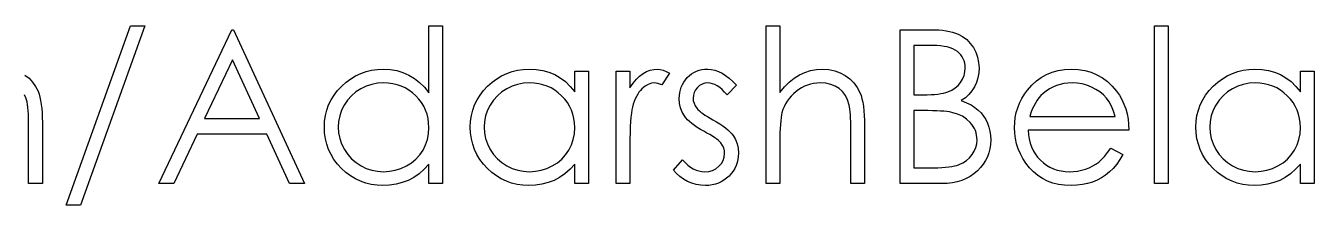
# Model space of a CAD drawing. Header units: millimetres. Extents: x -53 to 240, y 0 to 133.
# Drawn here: x 110.25 to 139.57, y 81 to 85.08 of the extents above; entities that cross this region are included whole.
import ezdxf

# ---------------------------------------------------------------- set-up
doc = ezdxf.new("R2010")
doc.units = ezdxf.units.MM

msp = doc.modelspace()

# ---------------------------------------------------------------- linework, layer by layer
at = {"color": 7, "linetype": 'Continuous', "flags": 128}
for points in [[(112.963, 85.081), (111.499, 80.997), (111.499, 80.997), (111.168, 80.997), (111.168, 80.997), (112.632, 85.081), (112.632, 85.081), (112.963, 85.081)], [(119.739, 85.081), (119.739, 81.491), (119.739, 81.491), (119.425, 81.491), (119.425, 81.491), (119.425, 81.933), (119.425, 81.933), (119.316, 81.816), (119.202, 81.715), (119.08, 81.63), (118.952, 81.563), (118.818, 81.512), (118.679, 81.476), (118.532, 81.453), (118.38, 81.446), (118.38, 81.446), (118.245, 81.452), (118.114, 81.471), (117.989, 81.501), (117.868, 81.543), (117.753, 81.598), (117.642, 81.664), (117.537, 81.743), (117.437, 81.834), (117.345, 81.933), (117.266, 82.038), (117.199, 82.148), (117.144, 82.264), (117.101, 82.384), (117.071, 82.51), (117.053, 82.641), (117.047, 82.777), (117.047, 82.777), (117.053, 82.91), (117.071, 83.039), (117.102, 83.162), (117.145, 83.282), (117.201, 83.395), (117.268, 83.504), (117.348, 83.608), (117.441, 83.707), (117.542, 83.798), (117.648, 83.876), (117.759, 83.943), (117.875, 83.997), (117.997, 84.04), (118.123, 84.07), (118.254, 84.087), (118.39, 84.094), (118.39, 84.094), (118.546, 84.085), (118.695, 84.06), (118.836, 84.017), (118.969, 83.958), (119.095, 83.882), (119.213, 83.79), (119.322, 83.68), (119.425, 83.554), (119.425, 83.554), (119.425, 85.081), (119.425, 85.081), (119.739, 85.081)], [(127.098, 85.081), (127.412, 85.081), (127.412, 85.081), (127.412, 83.566), (127.412, 83.566), (127.516, 83.69), (127.625, 83.797), (127.739, 83.888), (127.858, 83.962), (127.982, 84.019), (128.112, 84.061), (128.246, 84.085), (128.385, 84.094), (128.385, 84.094), (128.527, 84.084), (128.66, 84.058), (128.785, 84.012), (128.901, 83.949), (129.006, 83.871), (129.097, 83.78), (129.173, 83.676), (129.234, 83.561), (129.259, 83.495), (129.281, 83.421), (129.299, 83.339), (129.315, 83.248), (129.326, 83.148), (129.334, 83.04), (129.34, 82.923), (129.341, 82.797), (129.341, 82.797), (129.341, 81.491), (129.341, 81.491), (129.027, 81.491), (129.027, 81.491), (129.027, 82.694), (129.027, 82.694), (129.027, 82.799), (129.025, 82.894), (129.022, 82.98), (129.018, 83.058), (129.013, 83.126), (129.007, 83.185), (128.999, 83.235), (128.991, 83.276), (128.991, 83.276), (128.953, 83.394), (128.903, 83.496), (128.839, 83.582), (128.763, 83.653), (128.674, 83.709), (128.572, 83.748), (128.457, 83.772), (128.33, 83.779), (128.33, 83.779), (128.254, 83.777), (128.18, 83.768), (128.108, 83.752), (128.039, 83.731), (127.971, 83.703), (127.906, 83.67), (127.842, 83.63), (127.78, 83.585), (127.722, 83.534), (127.669, 83.481), (127.622, 83.425), (127.579, 83.366), (127.542, 83.305), (127.509, 83.24), (127.482, 83.172), (127.46, 83.102), (127.46, 83.102), (127.449, 83.051), (127.439, 82.99), (127.431, 82.919), (127.424, 82.838), (127.419, 82.747), (127.415, 82.646), (127.413, 82.536), (127.412, 82.416), (127.412, 82.416), (127.412, 81.491), (127.412, 81.491), (127.098, 81.491), (127.098, 81.491), (127.098, 85.081)], [(135.937, 85.081), (136.252, 85.081), (136.252, 85.081), (136.252, 81.491), (136.252, 81.491), (135.938, 81.491), (135.938, 81.491), (135.938, 85.081)], [(114.982, 84.991), (116.598, 81.491), (116.598, 81.491), (116.256, 81.491), (116.256, 81.491), (115.739, 82.613), (115.739, 82.613), (114.152, 82.613), (114.152, 82.613), (113.62, 81.491), (113.62, 81.491), (113.277, 81.491), (113.277, 81.491), (114.938, 84.991), (114.938, 84.991), (114.982, 84.991)], [(130.149, 84.991), (130.832, 84.991), (130.832, 84.991), (130.932, 84.99), (131.026, 84.985), (131.115, 84.977), (131.197, 84.966), (131.273, 84.952), (131.343, 84.935), (131.408, 84.915), (131.466, 84.891), (131.571, 84.834), (131.664, 84.765), (131.746, 84.68), (131.816, 84.584), (131.872, 84.477), (131.912, 84.366), (131.936, 84.247), (131.944, 84.124), (131.944, 84.124), (131.938, 84.008), (131.918, 83.898), (131.886, 83.793), (131.841, 83.693), (131.783, 83.601), (131.715, 83.518), (131.633, 83.444), (131.539, 83.379), (131.539, 83.379), (131.658, 83.331), (131.762, 83.28), (131.851, 83.223), (131.926, 83.163), (131.991, 83.098), (132.047, 83.027), (132.096, 82.949), (132.137, 82.864), (132.17, 82.775), (132.194, 82.682), (132.208, 82.585), (132.213, 82.484), (132.213, 82.484), (132.208, 82.382), (132.194, 82.284), (132.17, 82.19), (132.137, 82.1), (132.095, 82.014), (132.042, 81.931), (131.98, 81.853), (131.91, 81.779), (131.83, 81.712), (131.745, 81.653), (131.653, 81.604), (131.555, 81.563), (131.45, 81.532), (131.338, 81.509), (131.22, 81.495), (131.096, 81.491), (131.096, 81.491), (130.149, 81.491), (130.149, 81.491), (130.149, 84.991)], [(130.463, 84.632), (130.463, 83.51), (130.463, 83.51), (130.674, 83.51), (130.674, 83.51), (130.767, 83.512), (130.853, 83.514), (130.933, 83.52), (131.007, 83.527), (131.074, 83.537), (131.135, 83.549), (131.19, 83.562), (131.238, 83.578), (131.323, 83.617), (131.4, 83.666), (131.467, 83.724), (131.524, 83.792), (131.57, 83.867), (131.603, 83.947), (131.624, 84.03), (131.63, 84.117), (131.63, 84.117), (131.627, 84.176), (131.619, 84.231), (131.605, 84.283), (131.586, 84.332), (131.56, 84.377), (131.53, 84.42), (131.494, 84.459), (131.452, 84.495), (131.405, 84.527), (131.351, 84.555), (131.291, 84.578), (131.223, 84.598), (131.15, 84.612), (131.07, 84.624), (130.983, 84.63), (130.889, 84.632), (130.889, 84.632), (130.463, 84.632)], [(114.956, 84.309), (114.323, 82.972), (114.323, 82.972), (115.573, 82.972), (115.573, 82.972), (114.956, 84.309)], [(110.231, 83.96), (110.326, 83.887), (110.408, 83.801), (110.476, 83.702), (110.532, 83.589), (110.555, 83.526), (110.574, 83.456), (110.591, 83.378), (110.605, 83.292), (110.616, 83.2), (110.624, 83.099), (110.628, 82.991), (110.63, 82.876), (110.63, 82.876), (110.63, 81.491), (110.63, 81.491), (110.316, 81.491), (110.316, 81.491), (110.316, 82.878), (110.316, 82.878), (110.315, 82.976), (110.312, 83.066), (110.307, 83.148), (110.301, 83.223), (110.293, 83.289), (110.282, 83.347), (110.27, 83.397), (110.256, 83.439), (110.221, 83.512)], [(123.059, 84.049), (123.059, 81.491), (123.059, 81.491), (122.745, 81.491), (122.745, 81.491), (122.745, 81.933), (122.745, 81.933), (122.637, 81.816), (122.522, 81.715), (122.4, 81.63), (122.273, 81.563), (122.139, 81.512), (121.999, 81.476), (121.853, 81.453), (121.701, 81.446), (121.701, 81.446), (121.565, 81.452), (121.435, 81.471), (121.309, 81.501), (121.189, 81.543), (121.074, 81.598), (120.963, 81.664), (120.858, 81.743), (120.758, 81.834), (120.666, 81.933), (120.586, 82.038), (120.52, 82.148), (120.465, 82.264), (120.422, 82.384), (120.392, 82.51), (120.373, 82.641), (120.367, 82.777), (120.367, 82.777), (120.373, 82.91), (120.392, 83.039), (120.422, 83.162), (120.466, 83.282), (120.521, 83.395), (120.589, 83.504), (120.669, 83.608), (120.761, 83.707), (120.862, 83.798), (120.969, 83.876), (121.079, 83.943), (121.196, 83.997), (121.317, 84.04), (121.443, 84.07), (121.574, 84.087), (121.71, 84.094), (121.71, 84.094), (121.867, 84.086), (122.015, 84.063), (122.156, 84.023), (122.29, 83.969), (122.415, 83.899), (122.534, 83.809), (122.643, 83.702), (122.745, 83.575), (122.745, 83.575), (122.745, 84.049), (122.745, 84.049), (123.059, 84.049)], [(123.688, 84.049), (124.002, 84.049), (124.002, 84.049), (124.002, 83.672), (124.002, 83.672), (124.073, 83.776), (124.147, 83.864), (124.222, 83.936), (124.299, 83.994), (124.378, 84.037), (124.459, 84.069), (124.542, 84.087), (124.626, 84.094), (124.626, 84.094), (124.691, 84.088), (124.758, 84.072), (124.828, 84.044), (124.899, 84.006), (124.899, 84.006), (124.727, 83.734), (124.727, 83.734), (124.681, 83.753), (124.639, 83.768), (124.6, 83.777), (124.566, 83.779), (124.566, 83.779), (124.491, 83.771), (124.417, 83.746), (124.345, 83.704), (124.273, 83.645), (124.239, 83.609), (124.206, 83.568), (124.177, 83.524), (124.149, 83.474), (124.123, 83.419), (124.099, 83.36), (124.077, 83.296), (124.058, 83.228), (124.058, 83.228), (124.044, 83.167), (124.033, 83.092), (124.023, 83.003), (124.016, 82.9), (124.009, 82.784), (124.005, 82.653), (124.002, 82.509), (124.002, 82.351), (124.002, 82.351), (124.002, 81.491), (124.002, 81.491), (123.688, 81.491), (123.688, 81.491), (123.688, 84.049)], [(126.425, 83.73), (126.212, 83.51), (126.212, 83.51), (126.156, 83.573), (126.099, 83.628), (126.043, 83.674), (125.989, 83.712), (125.933, 83.742), (125.879, 83.763), (125.824, 83.775), (125.77, 83.779), (125.77, 83.779), (125.704, 83.773), (125.643, 83.753), (125.586, 83.721), (125.535, 83.676), (125.492, 83.622), (125.462, 83.564), (125.444, 83.502), (125.438, 83.435), (125.438, 83.435), (125.443, 83.375), (125.459, 83.317), (125.487, 83.259), (125.525, 83.203), (125.525, 83.203), (125.549, 83.174), (125.58, 83.145), (125.616, 83.113), (125.659, 83.081), (125.708, 83.047), (125.763, 83.013), (125.823, 82.977), (125.89, 82.939), (125.89, 82.939), (125.971, 82.893), (126.045, 82.848), (126.113, 82.802), (126.174, 82.757), (126.228, 82.712), (126.276, 82.668), (126.317, 82.624), (126.35, 82.581), (126.35, 82.581), (126.402, 82.49), (126.44, 82.394), (126.462, 82.292), (126.47, 82.185), (126.47, 82.185), (126.466, 82.109), (126.456, 82.036), (126.439, 81.966), (126.416, 81.9), (126.385, 81.835), (126.349, 81.774), (126.306, 81.716), (126.255, 81.661), (126.2, 81.61), (126.141, 81.567), (126.08, 81.53), (126.015, 81.5), (125.946, 81.476), (125.874, 81.459), (125.799, 81.45), (125.72, 81.446), (125.72, 81.446), (125.614, 81.452), (125.511, 81.469), (125.41, 81.498), (125.311, 81.538), (125.218, 81.588), (125.133, 81.648), (125.057, 81.716), (124.989, 81.792), (124.989, 81.792), (125.197, 82.029), (125.197, 82.029), (125.257, 81.966), (125.318, 81.912), (125.381, 81.865), (125.443, 81.828), (125.507, 81.798), (125.572, 81.777), (125.637, 81.764), (125.704, 81.76), (125.704, 81.76), (125.794, 81.768), (125.878, 81.791), (125.954, 81.829), (126.024, 81.883), (126.081, 81.947), (126.123, 82.017), (126.147, 82.091), (126.156, 82.172), (126.156, 82.172), (126.15, 82.238), (126.134, 82.301), (126.107, 82.36), (126.069, 82.416), (126.069, 82.416), (126.045, 82.442), (126.013, 82.471), (125.975, 82.502), (125.93, 82.534), (125.878, 82.568), (125.819, 82.603), (125.754, 82.64), (125.682, 82.679), (125.682, 82.679), (125.604, 82.724), (125.532, 82.768), (125.468, 82.812), (125.409, 82.855), (125.357, 82.899), (125.312, 82.942), (125.273, 82.986), (125.241, 83.029), (125.241, 83.029), (125.189, 83.118), (125.153, 83.214), (125.13, 83.315), (125.123, 83.423), (125.123, 83.423), (125.126, 83.493), (125.135, 83.561), (125.149, 83.625), (125.169, 83.687), (125.195, 83.745), (125.227, 83.8), (125.264, 83.853), (125.306, 83.902), (125.354, 83.947), (125.405, 83.986), (125.458, 84.019), (125.514, 84.046), (125.574, 84.067), (125.636, 84.082), (125.701, 84.091), (125.77, 84.094), (125.77, 84.094), (125.851, 84.088), (125.933, 84.071), (126.015, 84.042), (126.097, 84.002), (126.178, 83.951), (126.26, 83.889), (126.343, 83.815), (126.425, 83.73)], [(134.941, 82.299), (135.22, 82.152), (135.22, 82.152), (135.151, 82.035), (135.077, 81.93), (134.999, 81.836), (134.915, 81.755), (134.826, 81.684), (134.732, 81.622), (134.631, 81.569), (134.526, 81.525), (134.415, 81.49), (134.296, 81.466), (134.171, 81.451), (134.038, 81.446), (134.038, 81.446), (133.891, 81.452), (133.752, 81.471), (133.622, 81.503), (133.499, 81.547), (133.385, 81.604), (133.28, 81.673), (133.181, 81.755), (133.092, 81.85), (133.012, 81.952), (132.943, 82.058), (132.885, 82.168), (132.837, 82.28), (132.799, 82.396), (132.773, 82.515), (132.757, 82.637), (132.752, 82.763), (132.752, 82.763), (132.757, 82.881), (132.77, 82.996), (132.793, 83.107), (132.825, 83.216), (132.867, 83.321), (132.917, 83.423), (132.977, 83.521), (133.046, 83.617), (133.046, 83.617), (133.144, 83.728), (133.249, 83.826), (133.362, 83.907), (133.483, 83.974), (133.612, 84.026), (133.749, 84.064), (133.893, 84.086), (134.046, 84.094), (134.046, 84.094), (134.203, 84.086), (134.352, 84.062), (134.493, 84.023), (134.626, 83.968), (134.751, 83.897), (134.867, 83.81), (134.976, 83.708), (135.076, 83.59), (135.076, 83.59), (135.14, 83.498), (135.196, 83.402), (135.243, 83.298), (135.282, 83.19), (135.313, 83.077), (135.335, 82.958), (135.349, 82.833), (135.354, 82.703), (135.354, 82.703), (133.066, 82.703), (133.066, 82.703), (133.072, 82.602), (133.086, 82.505), (133.109, 82.413), (133.139, 82.326), (133.177, 82.244), (133.224, 82.166), (133.278, 82.093), (133.341, 82.025), (133.409, 81.963), (133.482, 81.909), (133.558, 81.863), (133.639, 81.826), (133.723, 81.797), (133.811, 81.777), (133.903, 81.764), (133.999, 81.76), (133.999, 81.76), (134.093, 81.764), (134.185, 81.775), (134.276, 81.794), (134.366, 81.82), (134.452, 81.852), (134.531, 81.89), (134.603, 81.932), (134.669, 81.979), (134.733, 82.036), (134.8, 82.109), (134.869, 82.196), (134.941, 82.299)], [(139.572, 84.049), (139.572, 81.491), (139.572, 81.491), (139.258, 81.491), (139.258, 81.491), (139.258, 81.933), (139.258, 81.933), (139.149, 81.816), (139.035, 81.715), (138.913, 81.63), (138.786, 81.563), (138.652, 81.512), (138.512, 81.476), (138.366, 81.453), (138.213, 81.446), (138.213, 81.446), (138.078, 81.452), (137.948, 81.471), (137.822, 81.501), (137.702, 81.543), (137.587, 81.598), (137.476, 81.664), (137.371, 81.743), (137.27, 81.834), (137.179, 81.933), (137.099, 82.038), (137.033, 82.148), (136.977, 82.264), (136.935, 82.384), (136.904, 82.51), (136.886, 82.641), (136.88, 82.777), (136.88, 82.777), (136.886, 82.91), (136.904, 83.039), (136.935, 83.162), (136.979, 83.282), (137.034, 83.395), (137.101, 83.504), (137.181, 83.608), (137.274, 83.707), (137.375, 83.798), (137.481, 83.876), (137.592, 83.943), (137.709, 83.997), (137.83, 84.04), (137.956, 84.07), (138.087, 84.087), (138.223, 84.094), (138.223, 84.094), (138.38, 84.086), (138.528, 84.063), (138.669, 84.023), (138.802, 83.969), (138.928, 83.899), (139.046, 83.809), (139.156, 83.702), (139.258, 83.575), (139.258, 83.575), (139.258, 84.049), (139.258, 84.049), (139.572, 84.049)], [(118.394, 83.779), (118.257, 83.771), (118.125, 83.746), (117.999, 83.705), (117.877, 83.648), (117.765, 83.575), (117.665, 83.489), (117.577, 83.39), (117.5, 83.277), (117.439, 83.157), (117.396, 83.032), (117.369, 82.904), (117.361, 82.773), (117.361, 82.773), (117.37, 82.643), (117.396, 82.515), (117.44, 82.391), (117.502, 82.269), (117.579, 82.155), (117.667, 82.055), (117.768, 81.968), (117.881, 81.894), (118.002, 81.835), (118.128, 81.794), (118.257, 81.769), (118.391, 81.76), (118.391, 81.76), (118.527, 81.769), (118.66, 81.793), (118.788, 81.835), (118.913, 81.893), (119.029, 81.965), (119.131, 82.049), (119.218, 82.145), (119.292, 82.252), (119.35, 82.369), (119.392, 82.494), (119.416, 82.625), (119.425, 82.764), (119.425, 82.764), (119.42, 82.87), (119.406, 82.972), (119.383, 83.069), (119.35, 83.162), (119.308, 83.25), (119.257, 83.334), (119.197, 83.413), (119.127, 83.488), (119.05, 83.556), (118.97, 83.616), (118.884, 83.666), (118.795, 83.707), (118.701, 83.739), (118.603, 83.761), (118.501, 83.775), (118.394, 83.779)], [(121.715, 83.779), (121.577, 83.771), (121.445, 83.746), (121.319, 83.705), (121.198, 83.648), (121.086, 83.575), (120.985, 83.489), (120.897, 83.39), (120.821, 83.277), (120.76, 83.157), (120.716, 83.032), (120.69, 82.904), (120.681, 82.773), (120.681, 82.773), (120.69, 82.643), (120.716, 82.515), (120.76, 82.391), (120.822, 82.269), (120.899, 82.155), (120.988, 82.055), (121.089, 81.968), (121.201, 81.894), (121.323, 81.835), (121.448, 81.794), (121.578, 81.769), (121.712, 81.76), (121.712, 81.76), (121.848, 81.769), (121.98, 81.793), (122.109, 81.835), (122.233, 81.893), (122.349, 81.965), (122.451, 82.049), (122.538, 82.145), (122.612, 82.252), (122.67, 82.369), (122.712, 82.494), (122.737, 82.625), (122.745, 82.764), (122.745, 82.764), (122.74, 82.87), (122.726, 82.972), (122.703, 83.069), (122.671, 83.162), (122.629, 83.25), (122.578, 83.334), (122.517, 83.413), (122.447, 83.488), (122.371, 83.556), (122.29, 83.616), (122.205, 83.666), (122.116, 83.707), (122.022, 83.739), (121.924, 83.761), (121.821, 83.775), (121.715, 83.779)], [(135.04, 83.017), (135.003, 83.141), (134.957, 83.251), (134.905, 83.349), (134.845, 83.433), (134.776, 83.507), (134.696, 83.574), (134.606, 83.633), (134.506, 83.684), (134.399, 83.726), (134.289, 83.756), (134.177, 83.774), (134.062, 83.779), (134.062, 83.779), (133.968, 83.776), (133.877, 83.765), (133.789, 83.746), (133.706, 83.72), (133.625, 83.685), (133.547, 83.645), (133.474, 83.596), (133.403, 83.54), (133.403, 83.54), (133.354, 83.493), (133.308, 83.441), (133.266, 83.385), (133.226, 83.322), (133.19, 83.254), (133.156, 83.18), (133.126, 83.101), (133.099, 83.017), (133.099, 83.017), (135.04, 83.017)], [(138.227, 83.779), (138.09, 83.771), (137.958, 83.746), (137.832, 83.705), (137.711, 83.648), (137.599, 83.575), (137.498, 83.489), (137.41, 83.39), (137.333, 83.277), (137.272, 83.157), (137.229, 83.032), (137.202, 82.904), (137.194, 82.773), (137.194, 82.773), (137.203, 82.643), (137.229, 82.515), (137.273, 82.391), (137.335, 82.269), (137.412, 82.155), (137.5, 82.055), (137.601, 81.968), (137.714, 81.894), (137.835, 81.835), (137.961, 81.794), (138.091, 81.769), (138.225, 81.76), (138.225, 81.76), (138.361, 81.769), (138.493, 81.793), (138.621, 81.835), (138.746, 81.893), (138.862, 81.965), (138.964, 82.049), (139.051, 82.145), (139.125, 82.252), (139.183, 82.369), (139.225, 82.494), (139.25, 82.625), (139.258, 82.764), (139.258, 82.764), (139.253, 82.87), (139.239, 82.972), (139.216, 83.069), (139.184, 83.162), (139.142, 83.25), (139.091, 83.334), (139.03, 83.413), (138.96, 83.488), (138.884, 83.556), (138.803, 83.616), (138.718, 83.666), (138.628, 83.707), (138.535, 83.739), (138.436, 83.761), (138.334, 83.775), (138.227, 83.779)], [(130.463, 83.151), (130.463, 81.85), (130.463, 81.85), (130.911, 81.85), (130.911, 81.85), (131.007, 81.851), (131.096, 81.854), (131.178, 81.86), (131.254, 81.868), (131.323, 81.878), (131.386, 81.891), (131.442, 81.905), (131.491, 81.922), (131.579, 81.964), (131.657, 82.015), (131.727, 82.077), (131.787, 82.149), (131.836, 82.229), (131.871, 82.311), (131.892, 82.396), (131.899, 82.484), (131.899, 82.484), (131.897, 82.54), (131.889, 82.594), (131.877, 82.646), (131.861, 82.696), (131.84, 82.744), (131.813, 82.791), (131.782, 82.836), (131.746, 82.878), (131.663, 82.956), (131.565, 83.021), (131.452, 83.072), (131.326, 83.11), (131.326, 83.11), (131.275, 83.12), (131.215, 83.128), (131.146, 83.135), (131.069, 83.141), (130.983, 83.146), (130.887, 83.148), (130.784, 83.151), (130.671, 83.151), (130.671, 83.151), (130.463, 83.151)]]:
    msp.add_lwpolyline(points, dxfattribs=at)

doc.saveas('drawing.dxf')
